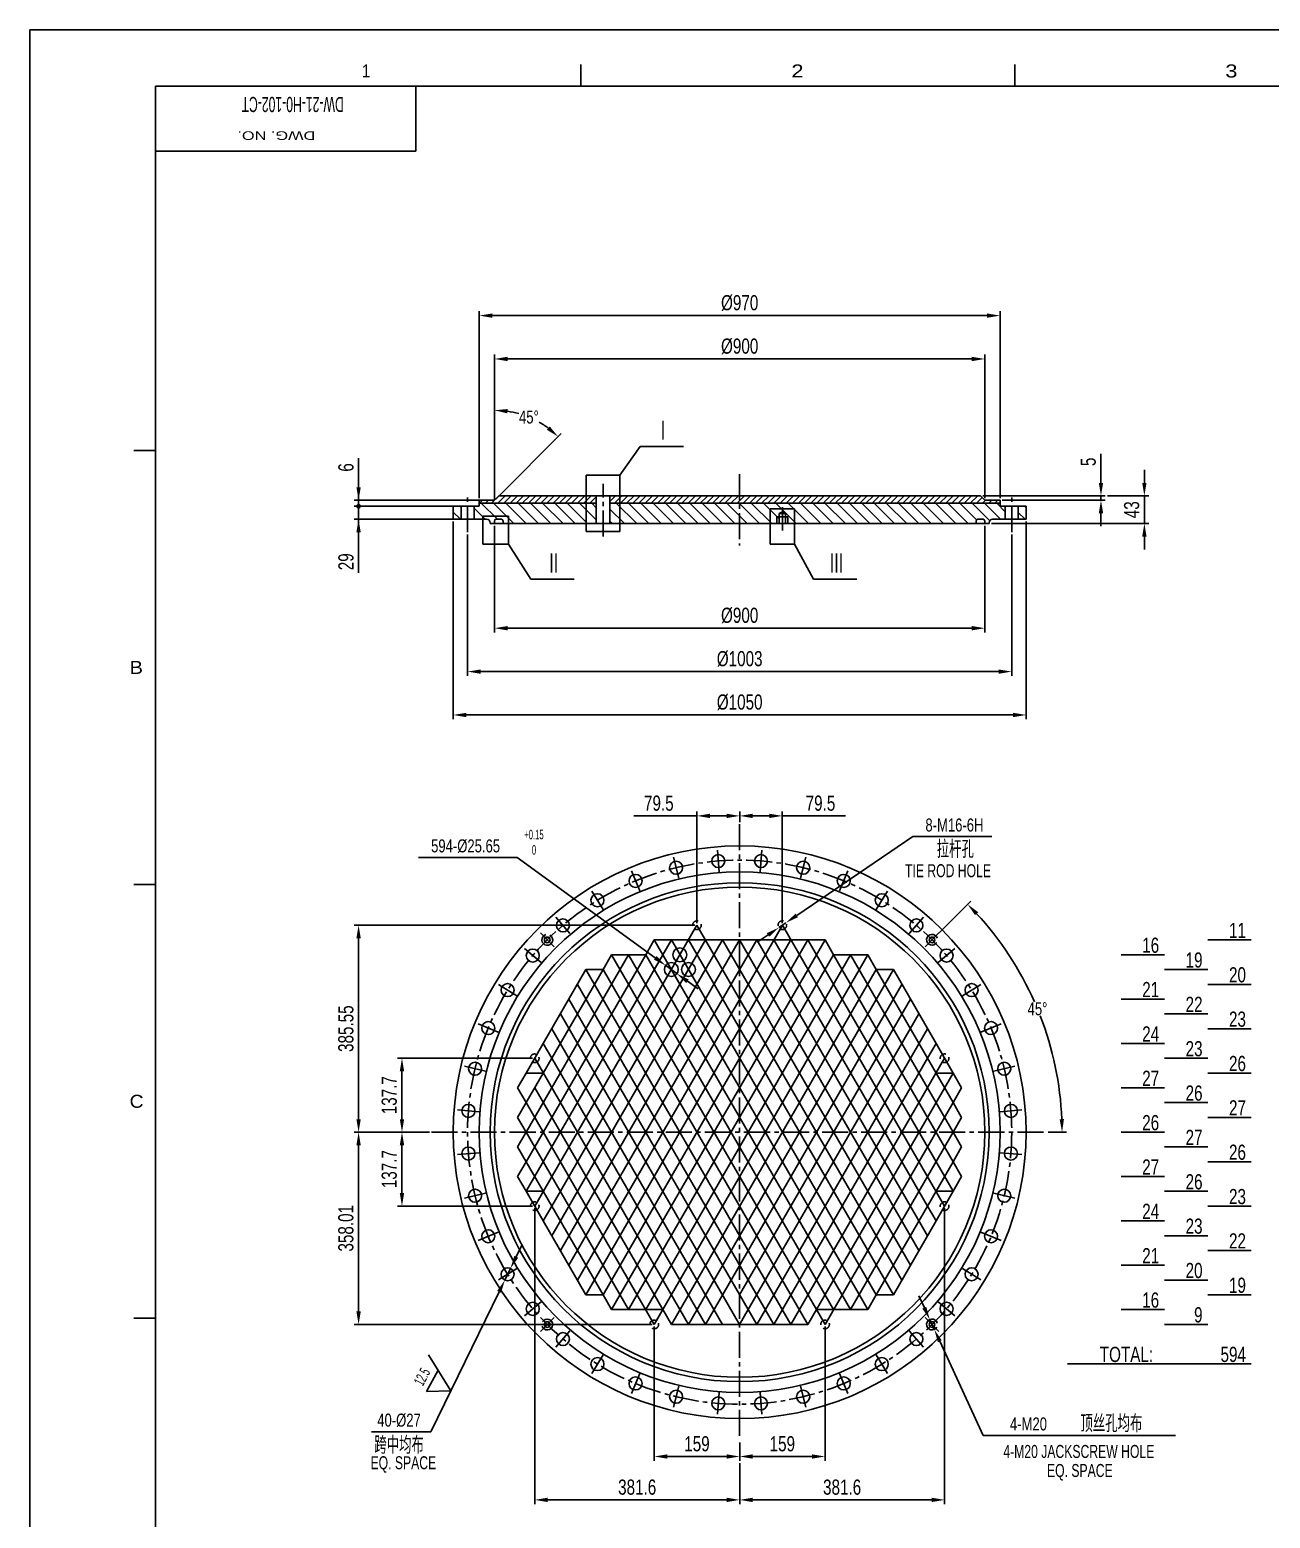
# Model space of a CAD drawing. Extents: x 0 to 840, y 0 to 594.
# Drawn here: x 0 to 285.9, y 250.9 to 594 of the extents above; entities that cross this region are included whole.
import ezdxf
from ezdxf.enums import TextEntityAlignment as Align

# ---------------------------------------------------------------- set-up
doc = ezdxf.new("R2010")
doc.units = 0
doc.header["$LTSCALE"] = 8
doc.linetypes.add('CENTER2', pattern=[1.125, 0.75, -0.125, 0.125, -0.125])
doc.linetypes.add('HIDDEN', pattern=[0.375, 0.25, -0.125])
doc.layers.get('0').update_dxf_attribs({"color": 2, "linetype": 'CONTINUOUS'})
doc.layers.get('DEFPOINTS').update_dxf_attribs({"linetype": 'CONTINUOUS'})
for name, color, linetype in [('3', 3, 'CENTER2'), ('HID', 4, 'HIDDEN'), ('OT', 1, 'CONTINUOUS'), ('TEXT', 7, 'CONTINUOUS'), ('X4600A1$0$BORDER', 7, 'CONTINUOUS')]:
    doc.layers.add(name, color=color, linetype=linetype)
doc.styles.get("Standard").update_dxf_attribs({"font": 'JDECSTD', "width": 0.75, "bigfont": 'HZDX'})
doc.styles.add('X4600A1$0$STANDARD', font='AUCAD', dxfattribs={"width": 0.8})
doc.dimstyles.new('STANDARD$0', dxfattribs={"dimscale": 0, "dimtxt": 3.5, "dimasz": 3, "dimexe": 1, "dimexo": 0.5, "dimgap": 1, "dimtad": 1, "dimdsep": 46, "dimtxsty": 'Standard', "dimcen": 0, "dimclrd": 7, "dimclre": 7, "dimclrt": 7, "dimadec": 0, "dimazin": 0, "dimtfac": 0.714286, "dimtmove": 0, "dimatfit": 3, "dimfxl": 0, "dimtolj": 1, "dimarcsym": 0})
doc.dimstyles.new('STANDARD$2', dxfattribs={"dimscale": 0, "dimtxt": 3, "dimasz": 3, "dimexe": 1, "dimexo": 0.0625, "dimgap": 0.09, "dimtad": 0, "dimtih": 1, "dimtoh": 1, "dimzin": 0, "dimdsep": 46, "dimtxsty": 'Standard', "dimcen": 0.09, "dimclrt": 7, "dimazin": 0, "dimtfac": 1, "dimtofl": 0, "dimtmove": 0, "dimatfit": 3, "dimfxl": 0, "dimtolj": 1, "dimarcsym": 0})
doc.dimstyles.new('STANDARD$3', dxfattribs={"dimscale": 0, "dimtxt": 3, "dimasz": 3, "dimexe": 1, "dimexo": 0.5, "dimgap": 1, "dimtad": 1, "dimtoh": 1, "dimdsep": 46, "dimtxsty": 'Standard', "dimcen": 0, "dimclrd": 7, "dimclre": 7, "dimclrt": 7, "dimadec": 0, "dimazin": 0, "dimtfac": 0.714286, "dimtmove": 0, "dimatfit": 0, "dimfxl": 0, "dimtolj": 1, "dimarcsym": 0})

# ---------------------------------------------------------------- blocks, each defined once
blk = doc.blocks.new('*D77')
at = {"layer": 'DEFPOINTS', "color": 0}
for p in [(109.47, 305.77), (110.78, 308.47)]:
    blk.add_point(p, dxfattribs=at)
at = {"layer": 'TEXT', "color": 7, "lineweight": -2}
for p, q in [((112.1, 311.16), (113.41, 313.86)), ((110.78, 308.47), (109.47, 305.77)), ((108.15, 303.07), (92.44, 270.81)), ((92.44, 270.81), (78.73, 270.81))]:
    blk.add_line(p, q, dxfattribs=at)
at = {"layer": 'TEXT', "color": 7}
for points in [[(111.65, 311.38), (112.55, 310.94), (110.78, 308.47)], [(107.71, 303.29), (108.6, 302.85), (109.47, 305.77)]]:
    blk.add_solid(points, dxfattribs=at)
at = {"layer": 'TEXT', "color": 7, "insert": (85.09, 273.45), "char_height": 3, "attachment_point": 5}
blk.add_mtext('\\A1;40-%%C27', dxfattribs=at)
blk = doc.blocks.new('*D78')
at = {"layer": 'DEFPOINTS', "color": 0}
for p in [(75.77, 339.88), (92.09, 339.88), (143.91, 295.57)]:
    blk.add_point(p, dxfattribs=at)
at = {"layer": 'TEXT', "color": 7, "lineweight": -2}
for p, q in [((91.59, 339.88), (74.77, 339.88)), ((75.77, 298.57), (75.77, 336.88)), ((143.41, 295.57), (74.77, 295.57))]:
    blk.add_line(p, q, dxfattribs=at)
at = {"layer": 'TEXT', "color": 7}
for points in [[(75.27, 336.88), (76.27, 336.88), (75.77, 339.88)], [(75.27, 298.57), (76.27, 298.57), (75.77, 295.57)]]:
    blk.add_solid(points, dxfattribs=at)
at = {"layer": 'TEXT', "color": 7, "insert": (72.85, 317.73), "char_height": 3.5, "attachment_point": 5, "rotation": 90}
blk.add_mtext('\\A1;358.01', dxfattribs=at)
blk = doc.blocks.new('*D83')
at = {"layer": 'DEFPOINTS', "color": 0}
for p in [(116.36, 322.84), (163.59, 264.12), (116.36, 255.12)]:
    blk.add_point(p, dxfattribs=at)
at = {"layer": 'TEXT', "color": 7, "lineweight": -2}
for p, q in [((116.36, 322.34), (116.36, 254.12)), ((163.59, 263.62), (163.59, 254.12)), ((160.59, 255.12), (119.36, 255.12))]:
    blk.add_line(p, q, dxfattribs=at)
at = {"layer": 'TEXT', "color": 7}
for points in [[(119.36, 255.62), (119.36, 254.62), (116.36, 255.12)], [(160.59, 255.62), (160.59, 254.62), (163.59, 255.12)]]:
    blk.add_solid(points, dxfattribs=at)
at = {"layer": 'TEXT', "color": 7, "insert": (139.97, 258.04), "char_height": 3.5, "attachment_point": 5}
blk.add_mtext('\\A1;381.6', dxfattribs=at)
blk = doc.blocks.new('*D84')
at = {"layer": 'DEFPOINTS', "color": 0}
for p in [(210.81, 322.84), (163.59, 264.12), (210.81, 255.12)]:
    blk.add_point(p, dxfattribs=at)
at = {"layer": 'TEXT', "color": 7, "lineweight": -2}
for p, q in [((210.81, 322.34), (210.81, 254.12)), ((163.59, 263.62), (163.59, 254.12)), ((166.59, 255.12), (207.81, 255.12))]:
    blk.add_line(p, q, dxfattribs=at)
at = {"layer": 'TEXT', "color": 7}
for points in [[(166.59, 255.62), (166.59, 254.62), (163.59, 255.12)], [(207.81, 255.62), (207.81, 254.62), (210.81, 255.12)]]:
    blk.add_solid(points, dxfattribs=at)
at = {"layer": 'TEXT', "color": 7, "insert": (187.2, 258.04), "char_height": 3.5, "attachment_point": 5}
blk.add_mtext('\\A1;381.6', dxfattribs=at)
blk = doc.blocks.new('*D82')
at = {"layer": 'DEFPOINTS', "color": 0}
for p in [(143.91, 295.57), (163.59, 268.88), (143.91, 265.12)]:
    blk.add_point(p, dxfattribs=at)
at = {"layer": 'TEXT', "color": 7, "lineweight": -2}
for p, q in [((143.91, 295.07), (143.91, 264.12)), ((163.59, 268.38), (163.59, 264.12)), ((160.59, 265.12), (146.91, 265.12))]:
    blk.add_line(p, q, dxfattribs=at)
at = {"layer": 'TEXT', "color": 7}
for points in [[(146.91, 265.62), (146.91, 264.62), (143.91, 265.12)], [(160.59, 265.62), (160.59, 264.62), (163.59, 265.12)]]:
    blk.add_solid(points, dxfattribs=at)
at = {"layer": 'TEXT', "color": 7, "insert": (153.75, 268.04), "char_height": 3.5, "attachment_point": 5}
blk.add_mtext('\\A1;159', dxfattribs=at)
blk = doc.blocks.new('*D85')
at = {"layer": 'DEFPOINTS', "color": 0}
for p in [(183.26, 295.57), (163.59, 268.88), (183.26, 265.12)]:
    blk.add_point(p, dxfattribs=at)
at = {"layer": 'TEXT', "color": 7, "lineweight": -2}
for p, q in [((183.26, 295.07), (183.26, 264.12)), ((163.59, 268.38), (163.59, 264.12)), ((166.59, 265.12), (180.26, 265.12))]:
    blk.add_line(p, q, dxfattribs=at)
at = {"layer": 'TEXT', "color": 7}
for points in [[(166.59, 265.62), (166.59, 264.62), (163.59, 265.12)], [(180.26, 265.62), (180.26, 264.62), (183.26, 265.12)]]:
    blk.add_solid(points, dxfattribs=at)
at = {"layer": 'TEXT', "color": 7, "insert": (173.42, 268.04), "char_height": 3.5, "attachment_point": 5}
blk.add_mtext('\\A1;159', dxfattribs=at)
blk = doc.blocks.new('*D74')
at = {"layer": 'DEFPOINTS', "color": 0}
for p in [(219.09, 486.56), (223.59, 485.56), (246.85, 486.56)]:
    blk.add_point(p, dxfattribs=at)
at = {"layer": 'TEXT', "color": 7, "lineweight": -2}
for p, q in [((246.85, 489.56), (246.85, 496.25)), ((219.59, 486.56), (247.85, 486.56)), ((224.09, 485.56), (247.85, 485.56)), ((246.85, 485.56), (246.85, 486.56)), ((246.85, 482.56), (246.85, 479.56))]:
    blk.add_line(p, q, dxfattribs=at)
at = {"layer": 'TEXT', "color": 7}
for points in [[(246.35, 489.56), (247.35, 489.56), (246.85, 486.56)], [(246.35, 482.56), (247.35, 482.56), (246.85, 485.56)]]:
    blk.add_solid(points, dxfattribs=at)
at = {"layer": 'TEXT', "color": 7, "insert": (243.93, 494.4), "char_height": 3.5, "attachment_point": 5, "rotation": 90}
blk.add_mtext('\\A1;5', dxfattribs=at)
blk = doc.blocks.new('*D75')
at = {"layer": 'DEFPOINTS', "color": 0}
for p in [(247.85, 486.56), (221.09, 480.16), (256.85, 480.16)]:
    blk.add_point(p, dxfattribs=at)
at = {"layer": 'TEXT', "color": 7, "lineweight": -2}
for p, q in [((256.85, 489.56), (256.85, 492.56)), ((248.35, 486.56), (257.85, 486.56)), ((256.85, 486.56), (256.85, 480.16)), ((221.59, 480.16), (257.85, 480.16)), ((256.85, 477.16), (256.85, 474.16))]:
    blk.add_line(p, q, dxfattribs=at)
at = {"layer": 'TEXT', "color": 7}
for points in [[(256.35, 489.56), (257.35, 489.56), (256.85, 486.56)], [(256.35, 477.16), (257.35, 477.16), (256.85, 480.16)]]:
    blk.add_solid(points, dxfattribs=at)
at = {"layer": 'TEXT', "color": 7, "insert": (253.93, 483.36), "char_height": 3.5, "attachment_point": 5, "rotation": 90}
blk.add_mtext('\\A1;43', dxfattribs=at)
blk = doc.blocks.new('*D69')
at = {"layer": 'DEFPOINTS', "color": 0}
for p in [(107.09, 480.16), (220.09, 480.16), (220.09, 456.05)]:
    blk.add_point(p, dxfattribs=at)
at = {"layer": 'TEXT', "color": 7, "lineweight": -2}
for p, q in [((107.09, 479.66), (107.09, 455.05)), ((220.09, 479.66), (220.09, 455.05)), ((110.09, 456.05), (217.09, 456.05))]:
    blk.add_line(p, q, dxfattribs=at)
at = {"layer": 'TEXT', "color": 7}
for points in [[(110.09, 456.55), (110.09, 455.55), (107.09, 456.05)], [(217.09, 456.55), (217.09, 455.55), (220.09, 456.05)]]:
    blk.add_solid(points, dxfattribs=at)
at = {"layer": 'TEXT', "color": 7, "insert": (163.59, 458.97), "char_height": 3.5, "attachment_point": 5}
blk.add_mtext('\\A1;%%c900', dxfattribs=at)
blk = doc.blocks.new('*D70')
at = {"layer": 'DEFPOINTS', "color": 0}
for p in [(100.89, 478.16), (226.29, 478.16), (226.29, 446.05)]:
    blk.add_point(p, dxfattribs=at)
at = {"layer": 'TEXT', "color": 7, "lineweight": -2}
for p, q in [((100.89, 477.66), (100.89, 445.05)), ((226.29, 477.66), (226.29, 445.05)), ((103.89, 446.05), (223.29, 446.05))]:
    blk.add_line(p, q, dxfattribs=at)
at = {"layer": 'TEXT', "color": 7}
for points in [[(103.89, 446.55), (103.89, 445.55), (100.89, 446.05)], [(223.29, 446.55), (223.29, 445.55), (226.29, 446.05)]]:
    blk.add_solid(points, dxfattribs=at)
at = {"layer": 'TEXT', "color": 7, "insert": (163.59, 448.97), "char_height": 3.5, "attachment_point": 5}
blk.add_mtext('\\A1;%%c1003', dxfattribs=at)
blk = doc.blocks.new('*D71')
at = {"layer": 'DEFPOINTS', "color": 0}
for p in [(97.59, 481.16), (229.59, 481.16), (229.59, 436.05)]:
    blk.add_point(p, dxfattribs=at)
at = {"layer": 'TEXT', "color": 7, "lineweight": -2}
for p, q in [((97.59, 480.66), (97.59, 435.05)), ((229.59, 480.66), (229.59, 435.05)), ((100.59, 436.05), (226.59, 436.05))]:
    blk.add_line(p, q, dxfattribs=at)
at = {"layer": 'TEXT', "color": 7}
for points in [[(100.59, 436.55), (100.59, 435.55), (97.59, 436.05)], [(226.59, 436.55), (226.59, 435.55), (229.59, 436.05)]]:
    blk.add_solid(points, dxfattribs=at)
at = {"layer": 'TEXT', "color": 7, "insert": (163.59, 438.97), "char_height": 3.5, "attachment_point": 5}
blk.add_mtext('\\A1;%%c1050', dxfattribs=at)
blk = doc.blocks.new('*D80')
at = {"layer": 'DEFPOINTS', "color": 0}
for p in [(153.75, 412.79), (163.59, 410.88), (153.75, 387.59)]:
    blk.add_point(p, dxfattribs=at)
at = {"layer": 'TEXT', "color": 7, "lineweight": -2}
for p, q in [((153.75, 412.79), (139.18, 412.79)), ((153.75, 388.09), (153.75, 413.79)), ((160.59, 412.79), (156.75, 412.79)), ((163.59, 411.38), (163.59, 413.79))]:
    blk.add_line(p, q, dxfattribs=at)
at = {"layer": 'TEXT', "color": 7}
for points in [[(156.75, 413.29), (156.75, 412.29), (153.75, 412.79)], [(160.59, 413.29), (160.59, 412.29), (163.59, 412.79)]]:
    blk.add_solid(points, dxfattribs=at)
at = {"layer": 'TEXT', "color": 7, "insert": (144.96, 415.7), "char_height": 3.5, "attachment_point": 5}
blk.add_mtext('\\A1;79.5', dxfattribs=at)
blk = doc.blocks.new('*D86')
at = {"layer": 'DEFPOINTS', "color": 0}
for p in [(209.51, 385.81), (206.33, 382.62), (235.35, 359.11), (92.59, 339.88), (234.59, 339.88)]:
    blk.add_point(p, dxfattribs=at)
at = {"layer": 'TEXT', "color": 0}
for p, q in [((209.56, 385.85), (216.83, 393.12)), ((234.65, 339.88), (238.88, 339.88))]:
    blk.add_line(p, q, dxfattribs=at)
for start, end in [(23.8338, 42.6862), (2.3138, 21.1789)]:
    blk.add_arc((163.59, 339.88), 74.29, start, end, dxfattribs=at)
for points in [[(217.84, 389.9), (218.56, 390.59), (216.12, 392.41)], [(238.32, 342.89), (237.32, 342.87), (237.88, 339.88)]]:
    blk.add_solid(points, dxfattribs=at)
at = {"layer": 'TEXT', "color": 7, "insert": (232.22, 368.31), "char_height": 3, "attachment_point": 5}
blk.add_mtext('\\A1;45%%d', dxfattribs=at)
blk = doc.blocks.new('*D79')
at = {"layer": 'DEFPOINTS', "color": 0}
for p in [(92.59, 339.88), (85.77, 322.84), (116.36, 322.84)]:
    blk.add_point(p, dxfattribs=at)
at = {"layer": 'TEXT', "color": 7, "lineweight": -2}
for p, q in [((92.09, 339.88), (84.77, 339.88)), ((85.77, 336.88), (85.77, 325.84)), ((115.86, 322.84), (84.77, 322.84))]:
    blk.add_line(p, q, dxfattribs=at)
at = {"layer": 'TEXT', "color": 7}
for points in [[(85.27, 336.88), (86.27, 336.88), (85.77, 339.88)], [(85.27, 325.84), (86.27, 325.84), (85.77, 322.84)]]:
    blk.add_solid(points, dxfattribs=at)
at = {"layer": 'TEXT', "color": 7, "insert": (82.85, 331.36), "char_height": 3.5, "attachment_point": 5, "rotation": 90}
blk.add_mtext('\\A1;137.7', dxfattribs=at)
blk = doc.blocks.new('*D72')
at = {"layer": 'DEFPOINTS', "color": 0}
for p in [(85.77, 356.92), (116.36, 356.92), (92.59, 339.88)]:
    blk.add_point(p, dxfattribs=at)
at = {"layer": 'TEXT', "color": 7, "lineweight": -2}
for p, q in [((115.86, 356.92), (84.77, 356.92)), ((85.77, 342.88), (85.77, 353.92)), ((92.09, 339.88), (84.77, 339.88))]:
    blk.add_line(p, q, dxfattribs=at)
at = {"layer": 'TEXT', "color": 7}
for points in [[(85.27, 353.92), (86.27, 353.92), (85.77, 356.92)], [(85.27, 342.88), (86.27, 342.88), (85.77, 339.88)]]:
    blk.add_solid(points, dxfattribs=at)
at = {"layer": 'TEXT', "color": 7, "insert": (82.85, 348.4), "char_height": 3.5, "attachment_point": 5, "rotation": 90}
blk.add_mtext('\\A1;137.7', dxfattribs=at)
blk = doc.blocks.new('*D73')
at = {"layer": 'DEFPOINTS', "color": 0}
for p in [(75.77, 387.59), (153.75, 387.59), (84.77, 339.88)]:
    blk.add_point(p, dxfattribs=at)
at = {"layer": 'TEXT', "color": 7, "lineweight": -2}
for p, q in [((153.25, 387.59), (74.77, 387.59)), ((75.77, 342.88), (75.77, 384.59)), ((84.27, 339.88), (74.77, 339.88))]:
    blk.add_line(p, q, dxfattribs=at)
at = {"layer": 'TEXT', "color": 7}
for points in [[(75.27, 384.59), (76.27, 384.59), (75.77, 387.59)], [(75.27, 342.88), (76.27, 342.88), (75.77, 339.88)]]:
    blk.add_solid(points, dxfattribs=at)
at = {"layer": 'TEXT', "color": 7, "insert": (72.85, 363.74), "char_height": 3.5, "attachment_point": 5, "rotation": 90}
blk.add_mtext('\\A1;385.55', dxfattribs=at)
blk = doc.blocks.new('*D76')
at = {"layer": 'DEFPOINTS', "color": 0}
for p in [(174.25, 388.15), (172.6, 387.03)]:
    blk.add_point(p, dxfattribs=at)
at = {"layer": 'TEXT', "color": 7, "lineweight": -2}
for p, q in [((176.73, 389.84), (203.48, 408.02)), ((203.48, 408.02), (221.68, 408.02)), ((172.6, 387.03), (174.25, 388.15)), ((170.12, 385.34), (167.64, 383.66))]:
    blk.add_line(p, q, dxfattribs=at)
at = {"layer": 'TEXT', "color": 7}
for points in [[(176.45, 390.25), (177.01, 389.43), (174.25, 388.15)], [(169.84, 385.76), (170.4, 384.93), (172.6, 387.03)]]:
    blk.add_solid(points, dxfattribs=at)
at = {"layer": 'TEXT', "color": 7, "insert": (213.08, 410.67), "char_height": 3, "attachment_point": 5}
blk.add_mtext('\\A1;8-M16-6H', dxfattribs=at)
blk = doc.blocks.new('*D81')
at = {"layer": 'DEFPOINTS', "color": 0}
for p in [(173.42, 412.79), (163.59, 410.88), (173.42, 387.59)]:
    blk.add_point(p, dxfattribs=at)
at = {"layer": 'TEXT', "color": 7, "lineweight": -2}
for p, q in [((163.59, 411.38), (163.59, 413.79)), ((166.59, 412.79), (170.42, 412.79)), ((173.42, 388.09), (173.42, 413.79)), ((173.42, 412.79), (187.99, 412.79))]:
    blk.add_line(p, q, dxfattribs=at)
at = {"layer": 'TEXT', "color": 7}
for points in [[(166.59, 413.29), (166.59, 412.29), (163.59, 412.79)], [(170.42, 413.29), (170.42, 412.29), (173.42, 412.79)]]:
    blk.add_solid(points, dxfattribs=at)
at = {"layer": 'TEXT', "color": 7, "insert": (182.21, 415.7), "char_height": 3.5, "attachment_point": 5}
blk.add_mtext('\\A1;79.5', dxfattribs=at)
blk = doc.blocks.new('*D67')
at = {"layer": 'DEFPOINTS', "color": 0}
for p in [(220.09, 518.11), (107.09, 485.56), (220.09, 485.56)]:
    blk.add_point(p, dxfattribs=at)
at = {"layer": 'TEXT', "color": 7, "lineweight": -2}
for p, q in [((107.09, 486.06), (107.09, 519.11)), ((110.09, 518.11), (217.09, 518.11)), ((220.09, 486.06), (220.09, 519.11))]:
    blk.add_line(p, q, dxfattribs=at)
at = {"layer": 'TEXT', "color": 7}
for points in [[(110.09, 518.61), (110.09, 517.61), (107.09, 518.11)], [(217.09, 518.61), (217.09, 517.61), (220.09, 518.11)]]:
    blk.add_solid(points, dxfattribs=at)
at = {"layer": 'TEXT', "color": 7, "insert": (163.59, 521.02), "char_height": 3.5, "attachment_point": 5}
blk.add_mtext('\\A1;%%c900', dxfattribs=at)
blk = doc.blocks.new('*D68')
at = {"layer": 'DEFPOINTS', "color": 0}
for p in [(223.59, 528.11), (103.59, 485.56), (223.59, 485.56)]:
    blk.add_point(p, dxfattribs=at)
at = {"layer": 'TEXT', "color": 7, "lineweight": -2}
for p, q in [((103.59, 486.06), (103.59, 529.11)), ((223.59, 486.06), (223.59, 529.11)), ((106.59, 528.11), (220.59, 528.11))]:
    blk.add_line(p, q, dxfattribs=at)
at = {"layer": 'TEXT', "color": 7}
for points in [[(106.59, 528.61), (106.59, 527.61), (103.59, 528.11)], [(220.59, 528.61), (220.59, 527.61), (223.59, 528.11)]]:
    blk.add_solid(points, dxfattribs=at)
at = {"layer": 'TEXT', "color": 7, "insert": (163.59, 531.02), "char_height": 3.5, "attachment_point": 5}
blk.add_mtext('\\A1;%%c970', dxfattribs=at)
blk = doc.blocks.new('*D66')
at = {"layer": 'DEFPOINTS', "color": 0}
for p in [(117.45, 503.51), (107.09, 488.21), (107.09, 485.56), (107.09, 485.56), (108.09, 486.56)]:
    blk.add_point(p, dxfattribs=at)
at = {"layer": 'TEXT', "color": 0}
for p, q in [((107.09, 488.27), (107.09, 507.29)), ((108.13, 486.6), (122.45, 500.93))]:
    blk.add_line(p, q, dxfattribs=at)
for start, end in [(74.3458, 81.703), (53.297, 60.2949)]:
    blk.add_arc((107.09, 485.56), 20.73, start, end, dxfattribs=at)
for points in [[(110.04, 505.58), (110.11, 506.57), (107.09, 506.29)], [(119.81, 502.56), (119.15, 501.8), (121.75, 500.22)]]:
    blk.add_solid(points, dxfattribs=at)
at = {"layer": 'TEXT', "color": 7, "insert": (115.02, 504.71), "char_height": 3, "attachment_point": 5}
blk.add_mtext('\\A1;45%%d', dxfattribs=at)
blk = doc.blocks.new('*D87')
at = {"layer": 'DEFPOINTS', "color": 0}
for p in [(146.55, 378.31), (149.14, 376.43)]:
    blk.add_point(p, dxfattribs=at)
at = {"layer": 'TEXT', "color": 7, "lineweight": -2}
for p, q in [((112.28, 403.18), (89.58, 403.18)), ((144.12, 380.07), (112.28, 403.18)), ((149.14, 376.43), (146.55, 378.31)), ((151.57, 374.67), (154, 372.9))]:
    blk.add_line(p, q, dxfattribs=at)
at = {"layer": 'TEXT', "color": 7}
for points in [[(144.42, 380.47), (143.83, 379.66), (146.55, 378.31)], [(151.86, 375.07), (151.27, 374.26), (149.14, 376.43)]]:
    blk.add_solid(points, dxfattribs=at)
at = {"layer": 'TEXT', "color": 7, "insert": (100.43, 405.82), "char_height": 3, "attachment_point": 5}
blk.add_mtext('\\A1;594-%%C25.65', dxfattribs=at)

msp = doc.modelspace()

# ---------------------------------------------------------------- hatches: boundary and pattern name
at = {"layer": 'TEXT'}
h = msp.add_hatch(dxfattribs=at)
h.set_pattern_fill('_USER', color=256, scale=2, angle=135, style=0, pattern_type=0)
h.set_pattern_definition([(135, (-412.3645, 0), (-1.4142136, -1.4142136), [])])
h.paths.add_polyline_path([(99.386, 484.156), (97.586, 484.156), (97.586, 481.156), (99.386, 481.156)])
h.paths.add_polyline_path([(128.253, 484.856), (103.586, 484.856), (103.586, 484.156), (102.386, 484.156), (102.386, 481.156), (104.431, 481.156), (104.431, 481.89), (110.318, 481.89), (110.318, 480.156), (128.253, 480.156)])
h.paths.add_polyline_path([(110.318, 481.89), (104.431, 481.89), (104.431, 481.156), (105.286, 481.156, -0.4142136), (106.086, 480.356), (106.086, 480.156), (107.086, 480.156), (107.086, 480.756, -0.4142136), (107.486, 481.156), (108.686, 481.156, -0.4142136), (109.086, 480.756), (109.086, 480.156), (110.318, 480.156)])
h.paths.add_polyline_path([(130.524, 484.856), (128.253, 484.856), (128.253, 480.156), (130.524, 480.156)])
h.paths.add_polyline_path([(135.955, 484.856), (133.684, 484.856), (133.684, 480.156), (135.955, 480.156)])
h.paths.add_polyline_path([(163.586, 484.856), (135.955, 484.856), (135.955, 480.156), (163.586, 480.156)])
h.paths.add_polyline_path([(170.64, 483.534), (173.424, 483.534), (173.424, 483.992), (173.424, 484.856), (163.586, 484.856), (163.586, 480.156), (170.64, 480.156)])
h.paths.add_polyline_path([(172.724, 482.456), (173.424, 482.86), (173.424, 483.534), (170.64, 483.534), (170.64, 480.156), (172.124, 480.156), (172.124, 481.756), (172.724, 481.756)], flags=17)
h.paths.add_polyline_path([(176.209, 483.534), (173.424, 483.534), (173.424, 482.86), (174.124, 482.456), (174.124, 481.756), (174.724, 481.756), (174.724, 480.156), (176.209, 480.156)], flags=16)
h.paths.add_polyline_path([(224.786, 484.156), (223.586, 484.156), (223.586, 484.856), (173.424, 484.856), (173.424, 483.534), (176.209, 483.534), (176.209, 480.156), (218.086, 480.156), (218.086, 480.756, -0.4142136), (218.486, 481.156), (219.686, 481.156, -0.4142136), (220.086, 480.756), (220.086, 480.156), (221.086, 480.156), (221.086, 480.356, -0.4142136), (221.886, 481.156), (224.786, 481.156)])
h.paths.add_polyline_path([(229.586, 484.156), (227.786, 484.156), (227.786, 481.156), (229.586, 481.156)])
h.paths.add_polyline_path([(172.724, 481.756), (172.124, 481.756), (172.124, 480.156), (172.724, 480.156)], flags=16)
h.paths.add_polyline_path([(174.724, 481.756), (174.124, 481.756), (174.124, 480.156), (174.724, 480.156)], flags=0)
h = msp.add_hatch(dxfattribs=at)
h.set_pattern_fill('_USER', color=256, angle=45, style=0, pattern_type=0)
h.set_pattern_definition([(45, (-412.3645, 0), (-0.7071068, 0.7071068), [])])
h.paths.add_polyline_path([(108.086, 486.556), (107.086, 485.556), (103.586, 485.556), (103.586, 484.856), (128.253, 484.856), (128.253, 486.556)])
h.paths.add_polyline_path([(130.524, 484.856), (130.524, 486.556), (128.253, 486.556), (128.253, 484.856)])
h.paths.add_polyline_path([(135.955, 484.856), (135.955, 486.556), (133.684, 486.556), (133.684, 484.856)])
h.paths.add_polyline_path([(135.955, 486.556), (135.955, 484.856), (163.586, 484.856), (163.586, 486.556)])
h.paths.add_polyline_path([(163.586, 486.556), (163.586, 484.856), (223.586, 484.856), (223.586, 485.556), (220.086, 485.556), (219.086, 486.556)])

# ---------------------------------------------------------------- linework, layer by layer
for p, q in [((0, 594), (840, 594)), ((0, 0), (0, 594))]:
    msp.add_line(p, q)
at = {"layer": '3'}
for p, q in [((163.586, 491.556), (163.586, 475.156)), ((132.104, 477.156), (132.104, 489.356)), ((100.886, 478.156), (100.886, 487.156)), ((173.424, 478.548), (173.424, 483.992)), ((226.286, 478.156), (226.286, 487.156)), ((163.586, 410.879), (163.586, 268.879)), ((158.863, 399.893), (158.47, 404.878)), ((168.309, 399.893), (168.701, 404.878)), ((149.533, 398.416), (148.365, 403.277)), ((177.639, 398.416), (178.807, 403.277)), ((140.548, 395.496), (138.635, 400.116)), ((186.623, 395.496), (188.537, 400.116)), ((132.132, 391.208), (129.519, 395.471)), ((195.04, 391.208), (197.653, 395.471)), ((124.489, 385.655), (121.242, 389.457)), ((202.683, 385.655), (205.93, 389.457)), ((120.841, 382.624), (117.659, 385.806)), ((206.331, 382.624), (209.513, 385.806)), ((117.809, 378.976), (114.007, 382.223)), ((209.362, 378.976), (213.164, 382.223)), ((112.257, 371.333), (107.994, 373.946)), ((214.915, 371.333), (219.178, 373.946)), ((107.968, 362.916), (103.349, 364.83)), ((219.203, 362.916), (223.823, 364.83)), ((105.049, 353.932), (100.187, 355.1)), ((222.123, 353.932), (226.984, 355.1)), ((103.572, 344.602), (98.587, 344.994)), ((223.6, 344.602), (228.585, 344.994)), ((92.586, 339.879), (234.586, 339.879)), ((103.572, 335.156), (98.587, 334.763)), ((223.6, 335.156), (228.585, 334.763)), ((105.049, 325.826), (100.187, 324.658)), ((222.123, 325.826), (226.984, 324.658)), ((107.968, 316.841), (103.349, 314.928)), ((219.203, 316.841), (223.823, 314.928)), ((112.257, 308.425), (107.994, 305.812)), ((214.915, 308.425), (219.178, 305.812)), ((117.809, 300.782), (114.007, 297.535)), ((209.362, 300.782), (213.164, 297.535)), ((120.841, 297.134), (117.659, 293.952)), ((206.331, 297.134), (209.513, 293.952)), ((124.489, 294.102), (121.242, 290.3)), ((202.683, 294.102), (205.93, 290.3)), ((132.132, 288.55), (129.519, 284.287)), ((195.04, 288.55), (197.653, 284.287)), ((140.548, 284.261), (138.635, 279.642)), ((186.623, 284.261), (188.537, 279.642)), ((149.533, 281.342), (148.365, 276.48)), ((158.863, 279.865), (158.47, 274.88)), ((168.309, 279.865), (168.701, 274.88)), ((177.639, 281.342), (178.807, 276.48))]:
    msp.add_line(p, q, dxfattribs=at)
msp.add_circle((163.586, 339.879), 62.7, dxfattribs=at)
at = {"layer": 'HID'}
for centre in [(153.748, 387.591), (173.424, 387.591), (116.363, 356.919), (210.809, 356.919), (116.363, 322.839), (210.809, 322.839), (143.91, 295.575), (183.262, 295.575)]:
    msp.add_circle(centre, 1, dxfattribs=at)
at = {"layer": 'OT'}
for p, q in [((29, 581), (825, 581)), ((29, 15), (29, 581)), ((140.654, 497.952), (150.654, 497.952)), ((97.586, 481.156), (97.586, 484.156)), ((97.586, 484.156), (103.586, 484.156)), ((99.386, 481.156), (99.386, 484.156)), ((102.386, 481.156), (102.386, 484.156)), ((103.586, 485.556), (107.086, 485.556)), ((103.586, 484.156), (103.586, 485.556)), ((103.586, 484.856), (130.524, 484.856)), ((107.086, 485.556), (108.086, 486.556)), ((108.086, 486.556), (219.086, 486.556)), ((130.524, 480.156), (130.524, 486.556)), ((133.684, 480.156), (133.684, 486.556)), ((133.684, 484.856), (223.586, 484.856)), ((220.086, 485.556), (219.086, 486.556)), ((223.586, 485.556), (220.086, 485.556)), ((223.586, 484.156), (223.586, 485.556)), ((229.586, 484.156), (223.586, 484.156)), ((224.786, 481.156), (224.786, 484.156)), ((227.786, 481.156), (227.786, 484.156)), ((229.586, 481.156), (229.586, 484.156)), ((105.286, 481.156), (97.586, 481.156)), ((106.086, 480.356), (106.086, 480.156)), ((107.086, 480.756), (107.086, 480.156)), ((108.686, 481.156), (107.486, 481.156)), ((109.086, 480.756), (109.086, 480.156)), ((174.724, 481.756), (172.124, 481.756)), ((172.724, 482.456), (173.424, 482.86)), ((174.124, 482.456), (172.724, 482.456)), ((172.724, 480.156), (172.724, 482.456)), ((174.124, 482.456), (173.424, 482.86)), ((174.124, 480.156), (174.124, 482.456)), ((218.086, 480.756), (218.086, 480.156)), ((218.486, 481.156), (219.686, 481.156)), ((220.086, 480.756), (220.086, 480.156)), ((221.086, 480.356), (221.086, 480.156)), ((221.886, 481.156), (229.586, 481.156)), ((221.086, 480.156), (106.061, 480.156)), ((115.46, 467.336), (125.46, 467.336)), ((180.621, 467.336), (190.621, 467.336)), ((143.91, 384.183), (141.942, 380.775)), ((183.262, 384.183), (143.91, 384.183)), ((183.262, 384.183), (185.23, 380.775)), ((134.072, 380.775), (132.104, 377.367)), ((134.072, 380.775), (141.942, 380.775)), ((193.1, 380.775), (185.23, 380.775)), ((193.1, 380.775), (195.068, 377.367)), ((118.331, 360.327), (128.169, 377.367)), ((128.169, 377.367), (132.104, 377.367)), ((199.003, 377.367), (195.068, 377.367)), ((208.841, 360.327), (199.003, 377.367)), ((120.298, 356.919), (118.331, 360.327)), ((206.874, 356.919), (208.841, 360.327)), ((118.331, 353.511), (120.298, 356.919)), ((208.841, 353.511), (206.874, 356.919)), ((112.428, 350.103), (114.395, 353.511)), ((114.395, 353.511), (118.331, 353.511)), ((212.777, 353.511), (208.841, 353.511)), ((214.744, 350.103), (212.777, 353.511)), ((112.428, 350.103), (114.395, 346.695)), ((214.744, 350.103), (212.777, 346.695)), ((114.395, 346.695), (112.428, 343.287)), ((212.777, 346.695), (214.744, 343.287)), ((114.395, 339.879), (112.428, 343.287)), ((212.777, 339.879), (214.744, 343.287)), ((114.395, 339.879), (112.428, 336.471)), ((212.777, 339.879), (214.744, 336.471)), ((114.395, 333.063), (112.428, 336.471)), ((212.777, 333.063), (214.744, 336.471)), ((112.428, 329.655), (114.395, 333.063)), ((214.744, 329.655), (212.777, 333.063)), ((112.428, 329.655), (114.395, 326.247)), ((214.744, 329.655), (212.777, 326.247)), ((114.395, 326.247), (118.331, 326.247)), ((118.331, 326.247), (120.298, 322.839)), ((208.841, 326.247), (206.874, 322.839)), ((212.777, 326.247), (208.841, 326.247)), ((120.298, 322.839), (118.331, 319.431)), ((206.874, 322.839), (208.841, 319.431)), ((118.331, 319.431), (128.169, 302.391)), ((208.841, 319.431), (199.003, 302.391)), ((128.169, 302.391), (132.104, 302.391)), ((134.072, 298.983), (132.104, 302.391)), ((193.1, 298.983), (195.068, 302.391)), ((199.003, 302.391), (195.068, 302.391)), ((134.072, 298.983), (145.877, 298.983)), ((147.845, 295.575), (145.877, 298.983)), ((179.327, 295.575), (181.295, 298.983)), ((193.1, 298.983), (181.295, 298.983)), ((179.327, 295.575), (147.845, 295.575))]:
    msp.add_line(p, q, dxfattribs=at)
for centre, radius in [((163.586, 339.879), 66), ((148.949, 400.847), 1.5), ((158.667, 402.386), 1.5), ((168.505, 402.386), 1.5), ((178.223, 400.847), 1.5), ((163.586, 339.879), 60), ((139.592, 397.806), 1.5), ((187.58, 397.806), 1.5), ((163.586, 339.879), 57.5), ((163.586, 339.879), 56.5), ((130.825, 393.339), 1.5), ((196.347, 393.339), 1.5), ((122.866, 387.556), 1.5), ((204.306, 387.556), 1.5), ((119.25, 384.215), 0.65), ((207.922, 384.215), 0.65), ((115.908, 380.599), 1.5), ((149.813, 380.775), 1.6), ((211.263, 380.599), 1.5), ((147.845, 377.367), 1.6), ((151.78, 377.367), 1.6), ((110.125, 372.64), 1.5), ((217.046, 372.64), 1.5), ((105.659, 363.873), 1.5), ((221.513, 363.873), 1.5), ((102.618, 354.516), 1.5), ((224.554, 354.516), 1.5), ((101.079, 344.798), 1.5), ((226.093, 344.798), 1.5), ((101.079, 334.96), 1.5), ((226.093, 334.96), 1.5), ((102.618, 325.242), 1.5), ((224.554, 325.242), 1.5), ((105.659, 315.885), 1.5), ((221.513, 315.885), 1.5), ((110.125, 307.118), 1.5), ((217.046, 307.118), 1.5), ((115.908, 299.159), 1.5), ((211.263, 299.159), 1.5), ((119.25, 295.543), 0.65), ((207.922, 295.543), 0.65), ((122.866, 292.201), 1.5), ((204.306, 292.201), 1.5), ((130.825, 286.418), 1.5), ((196.347, 286.418), 1.5), ((139.592, 281.952), 1.5), ((187.58, 281.952), 1.5), ((148.949, 278.911), 1.5), ((158.667, 277.372), 1.5), ((168.505, 277.372), 1.5), ((178.223, 278.911), 1.5)]:
    msp.add_circle(centre, radius, dxfattribs=at)
for centre, radius, start, end in [((105.286, 480.356), 0.8, 0, 90), ((107.486, 480.756), 0.4, 90, 180), ((108.686, 480.756), 0.4, 0, 90), ((218.486, 480.756), 0.4, 90, 180), ((219.686, 480.756), 0.4, 0, 90), ((221.886, 480.356), 0.8, 90, 180)]:
    msp.add_arc(centre, radius, start, end, dxfattribs=at)
at = {"layer": 'TEXT'}
for p, q in [((135.955, 491.303), (140.654, 497.952)), ((128.253, 491.303), (128.253, 478.307)), ((128.253, 491.303), (135.955, 491.303)), ((135.955, 491.303), (135.955, 478.307)), ((107.086, 485.556), (107.086, 488.206)), ((110.318, 481.89), (104.431, 481.89)), ((104.431, 475.456), (104.431, 481.89)), ((110.318, 475.456), (110.318, 481.89)), ((170.64, 475.456), (170.64, 483.534)), ((170.64, 483.534), (176.209, 483.534)), ((172.124, 480.156), (172.124, 481.756)), ((174.724, 480.156), (174.724, 481.756)), ((176.209, 475.456), (176.209, 483.534)), ((135.955, 478.307), (128.253, 478.307)), ((104.431, 475.456), (110.318, 475.456)), ((110.318, 475.456), (115.46, 467.336)), ((170.64, 475.456), (176.209, 475.456)), ((176.209, 475.456), (180.621, 467.336)), ((116.363, 322.839), (153.748, 387.591)), ((126.201, 305.799), (173.424, 387.591)), ((200.971, 305.799), (153.748, 387.591)), ((210.809, 322.839), (173.424, 387.591)), ((114.395, 326.247), (147.845, 384.183)), ((120.298, 316.023), (159.651, 384.183)), ((120.298, 322.839), (155.715, 384.183)), ((122.266, 312.615), (163.586, 384.183)), ((124.233, 309.207), (167.521, 384.183)), ((128.169, 302.391), (175.392, 384.183)), ((132.104, 302.391), (179.327, 384.183)), ((134.072, 298.983), (183.262, 384.183)), ((193.1, 298.983), (143.91, 384.183)), ((195.068, 302.391), (147.845, 384.183)), ((199.003, 302.391), (151.78, 384.183)), ((202.938, 309.207), (159.651, 384.183)), ((204.906, 312.615), (163.586, 384.183)), ((206.874, 316.023), (167.521, 384.183)), ((206.874, 322.839), (171.456, 384.183)), ((212.777, 326.247), (179.327, 384.183)), ((271.498, 384.183), (281.498, 384.183)), ((114.395, 339.879), (138.007, 380.775)), ((114.395, 333.063), (141.942, 380.775)), ((183.262, 295.575), (134.072, 380.775)), ((185.23, 298.983), (138.007, 380.775)), ((138.007, 298.983), (185.23, 380.775)), ((189.165, 298.983), (141.942, 380.775)), ((141.942, 298.983), (189.165, 380.775)), ((143.91, 295.575), (193.1, 380.775)), ((212.777, 333.063), (185.23, 380.775)), ((212.777, 339.879), (189.165, 380.775)), ((251.498, 380.775), (261.498, 380.775)), ((120.298, 356.919), (132.104, 377.367)), ((175.392, 295.575), (128.169, 377.367)), ((179.327, 295.575), (132.104, 377.367)), ((147.845, 295.575), (195.068, 377.367)), ((151.78, 295.575), (199.003, 377.367)), ((206.874, 356.919), (195.068, 377.367)), ((261.498, 377.367), (271.498, 377.367)), ((171.456, 295.575), (126.201, 373.959)), ((155.715, 295.575), (200.971, 373.959)), ((271.498, 373.959), (281.498, 373.959)), ((163.586, 295.575), (122.266, 367.143)), ((167.521, 295.575), (124.233, 370.551)), ((163.586, 302.391), (202.938, 370.551)), ((163.586, 295.575), (204.906, 367.143)), ((251.498, 370.551), (261.498, 370.551)), ((261.498, 367.143), (271.498, 367.143)), ((159.651, 295.575), (120.298, 363.735)), ((167.521, 295.575), (206.874, 363.735)), ((271.498, 363.735), (281.498, 363.735)), ((118.331, 360.327), (114.395, 353.511)), ((208.841, 360.327), (212.777, 353.511)), ((251.498, 360.327), (261.498, 360.327)), ((151.78, 295.575), (116.363, 356.919)), ((155.715, 295.575), (120.298, 356.919)), ((171.456, 295.575), (206.874, 356.919)), ((175.392, 295.575), (210.809, 356.919)), ((261.498, 356.919), (271.498, 356.919)), ((114.395, 346.695), (118.331, 353.511)), ((181.295, 298.983), (212.777, 353.511)), ((212.777, 346.695), (208.841, 353.511)), ((271.498, 353.511), (281.498, 353.511)), ((145.877, 298.983), (116.363, 350.103)), ((251.498, 350.103), (261.498, 350.103)), ((143.91, 295.575), (114.395, 346.695)), ((183.262, 295.575), (212.777, 346.695)), ((261.498, 346.695), (271.498, 346.695)), ((271.498, 343.287), (281.498, 343.287)), ((138.007, 298.983), (114.395, 339.879)), ((189.165, 298.983), (212.777, 339.879)), ((251.498, 339.879), (261.498, 339.879)), ((261.498, 336.471), (271.498, 336.471)), ((118.331, 326.247), (114.395, 333.063)), ((208.841, 326.247), (212.777, 333.063)), ((271.498, 333.063), (281.498, 333.063)), ((251.498, 329.655), (261.498, 329.655)), ((114.395, 326.247), (118.331, 319.431)), ((212.777, 326.247), (208.841, 319.431)), ((261.498, 326.247), (271.498, 326.247)), ((132.104, 302.391), (120.298, 322.839)), ((195.068, 302.391), (206.874, 322.839)), ((271.498, 322.839), (281.498, 322.839)), ((251.498, 319.431), (261.498, 319.431)), ((261.498, 316.023), (271.498, 316.023)), ((271.498, 312.615), (281.498, 312.615)), ((251.498, 309.207), (261.498, 309.207)), ((261.498, 305.799), (271.498, 305.799)), ((271.498, 302.391), (281.498, 302.391)), ((251.498, 298.983), (261.498, 298.983)), ((261.498, 295.575), (271.498, 295.575)), ((97.05, 280.281), (91.912, 288.541)), ((94.078, 285.059), (91.426, 280.096)), ((239.102, 286.452), (281.498, 286.452)), ((91.426, 280.096), (97.05, 280.281)), ((219.672, 269.985), (264.004, 269.985))]:
    msp.add_line(p, q, dxfattribs=at)
at = {"layer": 'TEXT', "color": 7}
for p, q in [((75.768, 481.156), (75.768, 495.25)), ((75.768, 487.156), (75.768, 490.156)), ((103.586, 485.556), (74.768, 485.556)), ((97.586, 484.156), (74.768, 484.156)), ((97.586, 481.156), (74.768, 481.156)), ((75.768, 481.156), (75.768, 478.156)), ((75.768, 478.156), (75.768, 468.838)), ((206.146, 299.405), (204.893, 302.13)), ((207.399, 296.679), (208.444, 294.408)), ((209.697, 291.682), (219.672, 269.985))]:
    msp.add_line(p, q, dxfattribs=at)
at = {"layer": 'TEXT'}
for radius in [0.4, 0.2]:
    msp.add_circle((75.768, 484.156), radius, dxfattribs=at)
for centre, start, end in [((119.25, 384.215), 106.34445, 60.04914), ((207.922, 384.215), 16.34445, 330.04914), ((119.25, 295.543), 196.34445, 150.04914), ((207.922, 295.543), 16.34445, 330.04914)]:
    msp.add_arc(centre, 1.25, start, end, dxfattribs=at)
at = {"layer": 'TEXT', "color": 7}
for points in [[(75.268, 488.556), (76.268, 488.556), (75.768, 485.556)], [(75.268, 478.156), (76.268, 478.156), (75.768, 481.156)], [(206.6, 299.614), (205.692, 299.196), (207.399, 296.679)], [(210.151, 291.891), (209.243, 291.473), (208.444, 294.408)]]:
    msp.add_solid(points, dxfattribs=at)
at = {"layer": 'X4600A1$0$BORDER', "color": 3}
for p, q in [((127, 581), (127, 586)), ((227, 581), (227, 586)), ((89, 581), (89, 566)), ((89, 566), (29, 566)), ((29, 497), (24, 497)), ((29, 397), (24, 397)), ((29, 297), (24, 297)), ((29, 297), (24, 297))]:
    msp.add_line(p, q, dxfattribs=at)

# ---------------------------------------------------------------- texts
at = {"color": 7, "width": 0.6}
msp.add_text('DW-21-H0-102-CT', height=3.5, rotation=180, dxfattribs=at).set_placement((72.366, 578.533))
at = {"color": 7}
for s, height, width, p in [('+0.15', 2.2, 0.6, (116.185, 408.488)), ('0', 2.2, 0.6, (116.199, 404.951)), ('顶丝孔均布', 4, 0.75, (249.252, 272.937))]:
    msp.add_text(s, height=height, dxfattribs=dict(at, width=width)).set_placement(p, align=Align.MIDDLE)
for s, height, width, p in [('拉杆孔', 4, 0.75, (209.014, 403.102)), ('TIE ROD HOLE', 3, 0.7, (201.691, 398.656))]:
    msp.add_text(s, height=height, dxfattribs=dict(at, width=width)).set_placement(p)
at = {"color": 7, "width": 0.75}
for s, p in [('11', (280.259, 384.637)), ('16', (260.259, 381.229)), ('19', (270.259, 377.821)), ('20', (280.259, 374.413)), ('21', (260.259, 371.005)), ('22', (270.259, 367.597)), ('23', (280.259, 364.189)), ('24', (260.259, 360.781)), ('23', (270.259, 357.373)), ('26', (280.259, 353.965)), ('27', (260.259, 350.557)), ('26', (270.259, 347.149)), ('27', (280.259, 343.741)), ('26', (260.259, 340.333)), ('27', (270.259, 336.925)), ('26', (280.259, 333.517)), ('27', (260.259, 330.109)), ('26', (270.259, 326.7)), ('23', (280.259, 323.292)), ('24', (260.259, 319.884)), ('23', (270.259, 316.476)), ('22', (280.259, 313.068)), ('21', (260.259, 309.66)), ('20', (270.259, 306.252)), ('19', (280.259, 302.844)), ('16', (260.259, 299.436)), ('9', (270.259, 296.028)), ('TOTAL:', (258.862, 286.906)), ('594', (280.259, 286.906))]:
    msp.add_text(s, height=3.5, dxfattribs=at).set_placement(p, align=Align.RIGHT)
msp.add_text('跨中均布', height=4, dxfattribs=at).set_placement((79.41, 267.757), align=Align.MIDDLE_LEFT)
at = {"layer": 'TEXT', "color": 7, "width": 0.75}
for s, height, p in [('Ⅰ', 5, (144.157, 499.019)), ('Ⅱ', 5, (118.963, 468.403)), ('Ⅲ', 5, (184.124, 468.403)), ('4-M20', 3, (225.878, 271.127))]:
    msp.add_text(s, height=height, dxfattribs=at).set_placement(p)
for s, p in [('6', (74.603, 492.133)), ('29', (74.603, 469.414))]:
    msp.add_text(s, height=3.5, rotation=90, dxfattribs=at).set_placement(p)
at = {"layer": 'TEXT', "width": 0.6}
msp.add_text('12.5', height=2.5, rotation=61.88224, dxfattribs=at).set_placement((90.384, 283.485), align=Align.MIDDLE)
at = {"layer": 'TEXT', "color": 7, "width": 0.7}
for s, p in [('4-M20 JACKSCREW HOLE', (241.748, 266.287)), ('EQ. SPACE ', (86.481, 263.295)), ('EQ. SPACE', (241.98, 261.505))]:
    msp.add_text(s, height=3, dxfattribs=at).set_placement(p, align=Align.MIDDLE)
at = {"layer": 'X4600A1$0$BORDER', "color": 3, "style": 'X4600A1$0$STANDARD', "oblique": 0.00002}
for s, width, p, p2 in [('1', 1.194118, (76.5, 583), (78.465, 583)), ('2', 1.16, (175.5, 583), (178.306, 583)), ('3', 1.16, (275.5, 583), (278.306, 583)), ('B', 1.226923, (23, 445.5), (26.087, 445.5)), ('C', 1.235185, (23, 345.5), (26.227, 345.5))]:
    msp.add_text(s, height=3, dxfattribs=dict(at, width=width)).set_placement(p, p2, align=Align.FIT)
at = {"layer": 'X4600A1$0$BORDER', "color": 2, "style": 'X4600A1$0$STANDARD', "oblique": 0.00002, "width": 1.179661}
msp.add_text('DWG. NO.', height=2, rotation=180, dxfattribs=at).set_placement((65.8, 570.6), (47.839, 570.6), align=Align.FIT)

# ---------------------------------------------------------------- dimensions: what is measured, and where the dimension line sits
at = {"layer": 'TEXT'}
for base, p1, p2, text, picture, middle in [((223.586, 528.106), (103.586, 485.556), (223.586, 485.556), '%%c970', '*D68', (163.586, 531.022)), ((220.086, 518.106), (107.086, 485.556), (220.086, 485.556), '%%c900', '*D67', (163.586, 521.022)), ((229.586, 436.053), (97.586, 481.156), (229.586, 481.156), '%%c1050', '*D71', (163.586, 438.969)), ((226.286, 446.053), (100.886, 478.156), (226.286, 478.156), '%%c1003', '*D70', (163.586, 448.969)), ((220.086, 456.053), (107.086, 480.156), (220.086, 480.156), '%%c900', '*D69', (163.586, 458.969)), ((153.748, 412.786), (163.586, 410.879), (153.748, 387.591), '79.5', '*D80', (144.964, 415.701)), ((116.363, 255.124), (163.586, 264.124), (116.363, 322.839), '381.6', '*D83', (139.974, 258.039)), ((143.91, 265.124), (163.586, 268.879), (143.91, 295.575), '159', '*D82', (153.748, 268.039))]:
    dim = msp.add_linear_dim(base=base, p1=p1, p2=p2, text=text, dimstyle='STANDARD$0', override={"dimscale": 1}, dxfattribs=at)
    dim.commit()
    dim.dimension.update_dxf_attribs({"geometry": picture, "text_midpoint": middle})
for base, line1, line2, picture, middle in [((117.453, 503.513), ((107.086, 485.556), (108.086, 486.556)), ((107.086, 485.556), (107.086, 488.206)), '*D66', (115.021, 504.713)), ((235.348, 359.107), ((206.331, 382.624), (209.513, 385.806)), ((92.586, 339.879), (234.586, 339.879)), '*D86', (232.224, 368.31))]:
    dim = msp.add_angular_dim_2l(base=base, line1=line1, line2=line2, text='45%%d', dimstyle='STANDARD$2', override={"dimscale": 1, "dimdec": 0, "dimadec": 0}, dxfattribs=at)
    dim.commit()
    dim.dimension.update_dxf_attribs({"geometry": picture, "text_midpoint": middle})
for base, p1, p2, angle, text, picture, middle in [((246.849, 486.556), (223.586, 485.556), (219.086, 486.556), 90, '5', '*D74', (243.933, 494.403)), ((256.849, 480.156), (247.849, 486.556), (221.086, 480.156), 90, '43', '*D75', (253.933, 483.356)), ((173.424, 412.786), (163.586, 410.879), (173.424, 387.591), 180, '79.5', '*D81', (182.208, 415.701)), ((75.768, 387.591), (84.768, 339.879), (153.748, 387.591), 90, '385.55', '*D73', (72.853, 363.735)), ((85.768, 356.919), (92.586, 339.879), (116.363, 356.919), 90, '137.7', '*D72', (82.853, 348.399)), ((75.768, 339.879), (143.91, 295.575), (92.086, 339.879), 90, '358.01', '*D78', (72.853, 317.727)), ((85.768, 322.839), (92.586, 339.879), (116.363, 322.839), 270, '137.7', '*D79', (82.853, 331.359)), ((210.809, 255.124), (163.586, 264.124), (210.809, 322.839), 180, '381.6', '*D84', (187.197, 258.039)), ((183.262, 265.124), (163.586, 268.879), (183.262, 295.575), 180, '159', '*D85', (173.424, 268.039))]:
    dim = msp.add_linear_dim(base=base, p1=p1, p2=p2, angle=angle, text=text, dimstyle='STANDARD$0', override={"dimscale": 1}, dxfattribs=at)
    dim.commit()
    dim.dimension.update_dxf_attribs({"geometry": picture, "text_midpoint": middle})
for p1, p2, text, picture, middle in [((172.597, 387.029), (174.251, 388.154), '8-M16-6H', '*D76', (213.076, 408.024)), ((149.14, 376.427), (146.55, 378.307), '594-%%C25.65', '*D87', (100.428, 403.179)), ((110.782, 308.467), (109.468, 305.77), '40-%%C27', '*D77', (85.085, 270.809))]:
    dim = msp.add_diameter_dim_2p(p1=p1, p2=p2, text=text, dimstyle='STANDARD$3', override={"dimscale": 1}, dxfattribs=at)
    dim.commit()
    dim.dimension.update_dxf_attribs({"geometry": picture, "text_midpoint": middle, "dimtype": 163})

doc.saveas('drawing.dxf')
